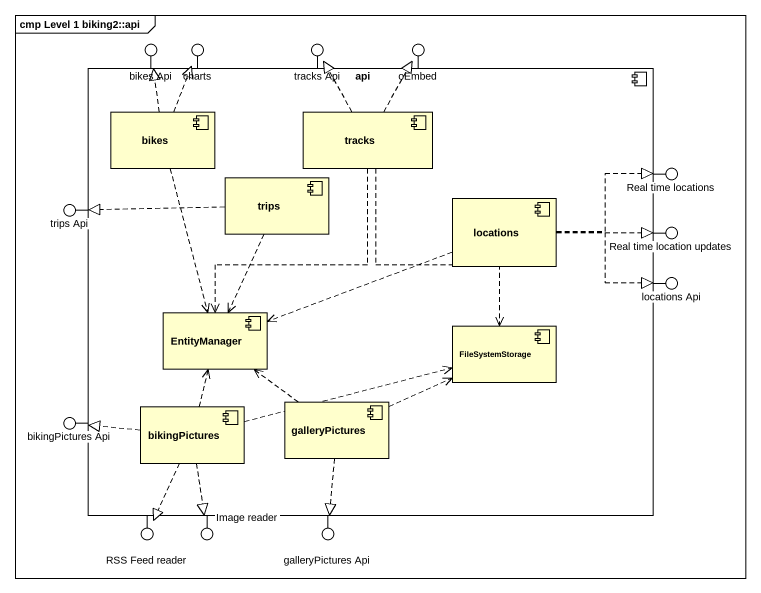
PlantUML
@startuml
mainframe cmp Level 1 biking2::api
component api {
  component bikes
  component tracks
  component trips
  component locations
  component EntityManager
  component FileSystemStorage
  component bikingPictures
  component galleryPictures
}
() "bikes Api" as bikes_Api
() charts
() "tracks Api" as tracks_Api
() oEmbed
() "Real time locations" as Real_time_locations
() "trips Api" as trips_Api
() "Real time location updates" as Real_time_location_updates
() "locations Api" as locations_Api
() "bikingPictures Api" as bikingPictures_Api
() "RSS Feed reader" as RSS_Feed_reader
() "Image reader" as Image_reader
() "galleryPictures Api" as galleryPictures_Api
api -up- bikes_Api
api -up- charts
api -up- tracks_Api
api -up- oEmbed
api -right- Real_time_locations
api -left- trips_Api
api -right- Real_time_location_updates
api -right- locations_Api
api -left- bikingPictures_Api
api -- RSS_Feed_reader
api -- Image_reader
api -- galleryPictures_Api
bikes .up.|> bikes_Api
bikes .up.|> charts
bikes ..> EntityManager
tracks .up.|> tracks_Api
tracks .up.|> oEmbed
tracks ..> EntityManager
tracks ..> FileSystemStorage
trips .left.|> trips_Api
trips ..> EntityManager
locations .right.|> Real_time_locations
locations .right.|> Real_time_location_updates
locations .right.|> locations_Api
locations .left.> EntityManager
bikingPictures .up.> EntityManager
bikingPictures .right.> FileSystemStorage
bikingPictures .left.|> bikingPictures_Api
bikingPictures ..|> RSS_Feed_reader
bikingPictures ..|> Image_reader
galleryPictures .up.> EntityManager
galleryPictures .right.> FileSystemStorage
galleryPictures ..|> galleryPictures_Api
@enduml
